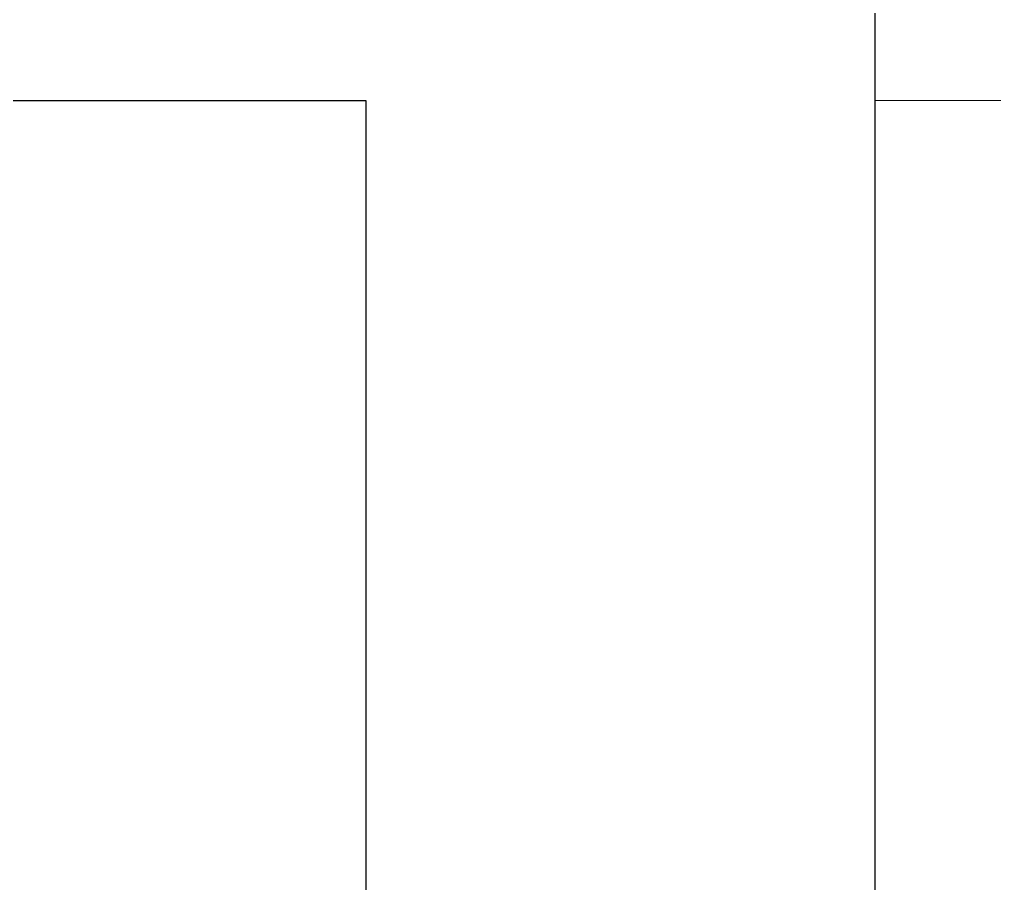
# Model space of a CAD drawing. Header units: millimetres. Extents: x -17017 to 628417, y -109036 to 199237.
# Drawn here: x 583699.93 to 583711.41, y -92193.8 to -92183.62 of the extents above; entities that cross this region are included whole.
import ezdxf

# ---------------------------------------------------------------- set-up
doc = ezdxf.new("R2010")
doc.units = ezdxf.units.MM
for name, color, linetype, lineweight in [('A-GENM-____-MCUT', 7, 'Continuous', 25), ('A-GENM-____-OTLN-1', 7, 'Continuous', 25), ('A-WALL-____-OTLN', 7, 'Continuous', 9), ('A-WALL-____-PATT-1', 7, 'Continuous', 9)]:
    doc.layers.add(name, color=color, linetype=linetype, lineweight=lineweight)

# ---------------------------------------------------------------- blocks, each defined once
blk = doc.blocks.new('Фахверк_СКБ_Уголок - 250_2700-27497298-АР1_План отверстий 3 этажа в осях 1-64_А-ГГ')
at = {"layer": 'A-GENM-____-MCUT'}
for p, q in [((125, -6), (125, -81)), ((131, -75), (131, -6)), ((200, -75), (131, -75))]:
    blk.add_line(p, q, dxfattribs=at)

msp = doc.modelspace()

# ---------------------------------------------------------------- hatches: boundary and pattern name
at = {"layer": 'A-WALL-____-PATT-1'}
h = msp.add_hatch(dxfattribs=at)
h.set_pattern_fill('FP_6', color=256, style=0, pattern_type=2)
h.set_pattern_definition([(135, (523510.01, -90515.614), (-35.35534, -35.35534), [])])
h.paths.add_polyline_path([(585860.008, -92434.572), (585860.008, -92184.572), (585516.008, -92184.572), (585516.008, -92253.572), (585510.008, -92253.572), (585510.008, -92365.572), (585516.008, -92365.572), (585516.008, -92434.572), (585585.008, -92434.572)], flags=0)
h.paths.add_polyline_path([(583590.117, -92434.572), (583704.008, -92434.572), (583704.008, -92365.572), (583710.008, -92365.572), (583710.008, -92253.572), (583704.008, -92253.572), (583704.008, -92184.572), (583360.008, -92184.572), (583360.008, -92434.572)], flags=0)

# ---------------------------------------------------------------- linework, layer by layer
at = {"layer": 'A-WALL-____-OTLN'}
msp.add_line((583710.008, -92184.572), (585510.008, -92184.572), dxfattribs=at)

# ---------------------------------------------------------------- block references
at = {"layer": 'A-GENM-____-OTLN-1', "rotation": 180}
msp.add_blockref('Фахверк_СКБ_Уголок - 250_2700-27497298-АР1_План отверстий 3 этажа в осях 1-64_А-ГГ', (583835.008, -92259.572), dxfattribs=at)

doc.saveas('drawing.dxf')
